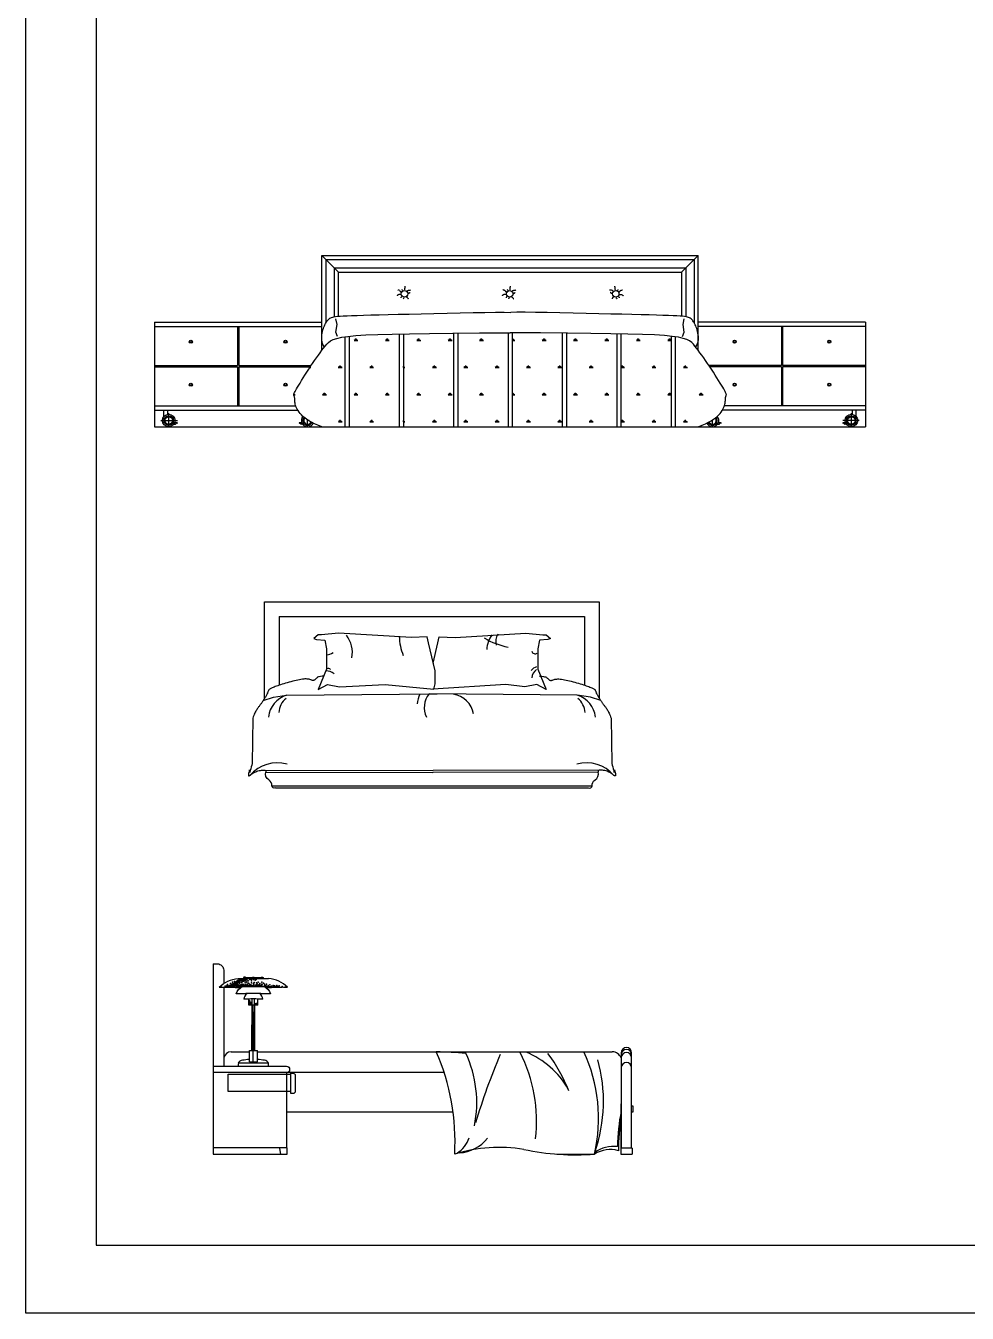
# Model space of a CAD drawing. Header units: inches. Extents: x 4.1 to 46.6, y 13.1 to 37.9.
# Drawn here: x 4.14 to 8.64, y 13.1 to 19.26 of the extents above; entities that cross this region are included whole.
import ezdxf

# ---------------------------------------------------------------- set-up
doc = ezdxf.new("R2010")
doc.units = ezdxf.units.IN
doc.header["$MEASUREMENT"] = 0
for name, color, linetype in [('02', 2, 'Continuous'), ('1', 1, 'Continuous'), ('4', 4, 'Continuous'), ('8', 8, 'Continuous'), ('kadrbm', 4, 'Continuous')]:
    doc.layers.add(name, color=color, linetype=linetype)

# ---------------------------------------------------------------- blocks, each defined once
blk = doc.blocks.new('kadrbm')
at = {"layer": 'kadrbm', "color": 4}
blk.add_lwpolyline([(0, 0), (0, 24.7972), (21, 24.7972), (21, 0), (0, 0)], close=True, dxfattribs=at)
blk.add_lwpolyline([(20.6631, 0.3257), (20.6631, 24.4603), (0.3369, 24.4603), (0.3369, 0.3257), (20.6631, 0.3257)], dxfattribs=at)

msp = doc.modelspace()

# ---------------------------------------------------------------- hatches: boundary and pattern name
at = {"layer": '8'}
h = msp.add_hatch(dxfattribs=at)
h.set_pattern_fill('SWAMP', color=256, scale=0.15, style=0)
h.set_pattern_definition([(0, (23.78547, -3.67955), (0.075, 0.1299038), [0.01875, -0.13125]), (90, (23.79485, -3.67955), (-0.075, 0.12990381), [0.009375, -0.2504326]), (90, (23.79719, -3.67955), (-0.075, 0.12990381), [0.0075, -0.2523076]), (90, (23.792505, -3.67955), (-0.075, 0.12990381), [0.0075, -0.2523076]), (60, (23.79954, -3.67955), (-0.075, 0.1299038), [0.006, -0.144]), (120, (23.79016, -3.67955), (-0.15, 6e-11), [0.006, -0.144])])
h.paths.add_polyline_path([(7.2465, 17.3416), (7.3567, 17.3416), (7.3753, 17.349), (7.3916, 17.3564), (7.4059, 17.3635), (7.4185, 17.3706), (7.4294, 17.3776), (7.4388, 17.3845), (7.4471, 17.3914), (7.4542, 17.3983), (7.4605, 17.4052), (7.4659, 17.4121), (7.4706, 17.4189), (7.4745, 17.4256), (7.4778, 17.432), (7.4804, 17.4381), (7.4815, 17.4413, 0.0013), (7.4812, 17.4416), (7.4816, 17.4416), (7.4824, 17.444), (7.4839, 17.4494), (7.4849, 17.4544), (7.4856, 17.459), (7.4859, 17.4631), (7.486, 17.4669), (7.486, 17.4704), (7.486, 17.4736), (7.4861, 17.4764), (7.4864, 17.4802), (7.4874, 17.4836), (7.4882, 17.4857), (7.4889, 17.4876), (7.4897, 17.4896), (7.4903, 17.4914), (7.4907, 17.4934), (7.4909, 17.4954), (7.4907, 17.4975), (7.4901, 17.4999), (7.489, 17.5028), (7.4873, 17.5064), (7.485, 17.5107), (7.4819, 17.5161), (7.4781, 17.5227), (7.4733, 17.5307), (7.4676, 17.5402), (7.4611, 17.551), (7.4538, 17.5629), (7.4459, 17.5757), (7.4375, 17.5891), (7.4287, 17.603), (7.4196, 17.6171), (7.4104, 17.6311), (7.401, 17.6449), (7.3917, 17.6584), (7.3825, 17.6714), (7.3735, 17.684), (7.3647, 17.696), (7.3562, 17.7074), (7.3481, 17.718), (7.3405, 17.7279), (7.3332, 17.7368), (7.3252, 17.745), (7.3153, 17.7523), (7.3022, 17.7588), (7.2848, 17.7646), (7.2619, 17.7696), (7.2465, 17.7719)])
h.paths.add_polyline_path([(7.2265, 17.7745), (7.1943, 17.7777), (7.1472, 17.7808), (7.0897, 17.7833), (7.0205, 17.7854), (6.9865, 17.7861), (6.9865, 17.3416), (7.2265, 17.3416)])
h.paths.add_polyline_path([(6.9665, 17.7865), (6.9384, 17.7871), (6.8422, 17.7885), (6.7308, 17.7897), (6.7265, 17.7897), (6.7265, 17.3416), (6.9665, 17.3416)])
h.paths.add_polyline_path([(6.7065, 17.7899), (6.6028, 17.7908), (6.467, 17.7917), (6.467, 17.3416), (6.7065, 17.3416)])
h.paths.add_polyline_path([(6.207, 17.3416), (6.447, 17.3416), (6.447, 17.7917), (6.3107, 17.7908), (6.207, 17.7899)])
h.paths.add_polyline_path([(6.187, 17.7897), (6.1827, 17.7897), (6.0713, 17.7885), (5.9751, 17.7871), (5.947, 17.7865), (5.947, 17.3416), (6.187, 17.3416)])
h.paths.add_polyline_path([(5.687, 17.3416), (5.927, 17.3416), (5.927, 17.7861), (5.893, 17.7854), (5.8238, 17.7833), (5.7663, 17.7808), (5.7192, 17.7777), (5.687, 17.7745)])
h.paths.add_polyline_path([(5.667, 17.7719), (5.6516, 17.7696), (5.6287, 17.7646), (5.6113, 17.7588), (5.5982, 17.7523), (5.5883, 17.745), (5.5803, 17.7368), (5.573, 17.7279), (5.5654, 17.718), (5.5573, 17.7074), (5.5488, 17.696), (5.54, 17.684), (5.531, 17.6714), (5.5218, 17.6584), (5.5125, 17.6449), (5.5031, 17.6311), (5.4939, 17.6171), (5.4848, 17.603), (5.476, 17.5891), (5.4676, 17.5757), (5.4597, 17.5629), (5.4524, 17.551), (5.4459, 17.5402), (5.4402, 17.5307), (5.4354, 17.5227), (5.4316, 17.5161), (5.4285, 17.5107), (5.4262, 17.5064), (5.4245, 17.5028), (5.4234, 17.4999), (5.4228, 17.4975), (5.4226, 17.4954), (5.4228, 17.4934), (5.4232, 17.4914), (5.4238, 17.4896), (5.4246, 17.4876), (5.4253, 17.4857), (5.4261, 17.4836), (5.4271, 17.4802), (5.4274, 17.4764), (5.4275, 17.4736), (5.4275, 17.4704), (5.4275, 17.4669), (5.4276, 17.4631), (5.4279, 17.459), (5.4286, 17.4544), (5.4296, 17.4494), (5.4311, 17.444), (5.4331, 17.4381), (5.4357, 17.432), (5.439, 17.4256), (5.4429, 17.4189), (5.4476, 17.4121), (5.453, 17.4052), (5.4593, 17.3983), (5.4664, 17.3914), (5.4747, 17.3845), (5.4841, 17.3776), (5.495, 17.3706), (5.5076, 17.3635), (5.5219, 17.3564), (5.5382, 17.349), (5.5567, 17.3416), (5.667, 17.3416)])

# ---------------------------------------------------------------- linework, layer by layer
at = {"layer": '02'}
for p, q in [((5.6367, 18.0816), (5.5567, 18.1616)), ((5.5567, 17.7066), (5.5567, 18.1616)), ((7.2767, 18.0816), (7.3567, 18.1616)), ((7.3567, 17.7066), (7.3567, 18.1616)), ((5.9208, 17.9963), (5.9194, 17.9963)), ((5.9222, 17.9958), (5.9208, 17.9963)), ((5.9245, 17.9948), (5.9236, 17.9953)), ((5.9259, 17.9944), (5.9245, 17.9948)), ((5.9269, 17.9939), (5.9259, 17.9944)), ((5.9278, 17.9934), (5.9269, 17.9939)), ((5.9288, 17.993), (5.9278, 17.9934)), ((5.9302, 17.9916), (5.9297, 17.9925)), ((5.9311, 17.9911), (5.9302, 17.9916)), ((5.9316, 17.9901), (5.9311, 17.9911)), ((5.9325, 17.9887), (5.9316, 17.9901)), ((5.9335, 17.9873), (5.9325, 17.9887)), ((5.9344, 17.9864), (5.9335, 17.9873)), ((5.9354, 17.9855), (5.9344, 17.9864)), ((5.9405, 17.9972), (5.9401, 17.9981)), ((5.9415, 17.9958), (5.9405, 17.9972)), ((5.9424, 17.9944), (5.9415, 17.9958)), ((5.9438, 17.993), (5.9424, 17.9944)), ((5.9448, 17.9925), (5.9438, 17.993)), ((5.9452, 17.9925), (5.9448, 17.9925)), ((5.9532, 17.9967), (5.9537, 17.9981)), ((5.9537, 17.9981), (5.9542, 18.0028)), ((5.9542, 18.0028), (5.9546, 18.0075)), ((5.9546, 18.0075), (5.9551, 18.0122)), ((5.9551, 18.0122), (5.9556, 18.0141)), ((5.9636, 17.9925), (5.9659, 17.9925)), ((5.9659, 17.9925), (5.9674, 17.993)), ((5.9674, 17.993), (5.9692, 17.9939)), ((5.9692, 17.9939), (5.9711, 17.9948)), ((5.9711, 17.9948), (5.9725, 17.9953)), ((5.9725, 17.9953), (5.9735, 17.9958)), ((5.9735, 17.9958), (5.9796, 17.9958)), ((5.9743, 17.9816), (5.9757, 17.9825)), ((5.9757, 17.9825), (5.9766, 17.9834)), ((5.9766, 17.9834), (5.9776, 17.9839)), ((5.9776, 17.9839), (5.9785, 17.9844)), ((5.9796, 17.9958), (5.9805, 17.9967)), ((6.424, 17.9963), (6.4226, 17.9963)), ((6.4254, 17.9958), (6.424, 17.9963)), ((6.4268, 17.9953), (6.4254, 17.9958)), ((6.4277, 17.9948), (6.4268, 17.9953)), ((6.4301, 17.9939), (6.4291, 17.9944)), ((6.431, 17.9934), (6.4301, 17.9939)), ((6.432, 17.993), (6.431, 17.9934)), ((6.4329, 17.9925), (6.432, 17.993)), ((6.4334, 17.9916), (6.4329, 17.9925)), ((6.4343, 17.9911), (6.4334, 17.9916)), ((6.4348, 17.9901), (6.4343, 17.9911)), ((6.4357, 17.9887), (6.4348, 17.9901)), ((6.4367, 17.9873), (6.4357, 17.9887)), ((6.4376, 17.9864), (6.4367, 17.9873)), ((6.4386, 17.9855), (6.4376, 17.9864)), ((6.4437, 17.9972), (6.4433, 17.9981)), ((6.4447, 17.9958), (6.4437, 17.9972)), ((6.4456, 17.9944), (6.4447, 17.9958)), ((6.447, 17.993), (6.4456, 17.9944)), ((6.448, 17.9925), (6.447, 17.993)), ((6.4484, 17.9925), (6.448, 17.9925)), ((6.4564, 17.9967), (6.4569, 17.9981)), ((6.4569, 17.9981), (6.4574, 18.0028)), ((6.4574, 18.0028), (6.4579, 18.0075)), ((6.4579, 18.0075), (6.4583, 18.0122)), ((6.4583, 18.0122), (6.4588, 18.0141)), ((6.4668, 17.9925), (6.4691, 17.9925)), ((6.4691, 17.9925), (6.4706, 17.993)), ((6.4706, 17.993), (6.4724, 17.9939)), ((6.4724, 17.9939), (6.4743, 17.9948)), ((6.4743, 17.9948), (6.4757, 17.9953)), ((6.4757, 17.9953), (6.4767, 17.9958)), ((6.4767, 17.9958), (6.4828, 17.9958)), ((6.4775, 17.9816), (6.4789, 17.9825)), ((6.4789, 17.9825), (6.4798, 17.9834)), ((6.4798, 17.9834), (6.4808, 17.9839)), ((6.4808, 17.9839), (6.4817, 17.9844)), ((6.4828, 17.9958), (6.4837, 17.9967)), ((6.9339, 17.9958), (6.933, 17.9967)), ((6.94, 17.9958), (6.9339, 17.9958)), ((6.9359, 17.9839), (6.935, 17.9844)), ((6.9369, 17.9834), (6.9359, 17.9839)), ((6.9378, 17.9825), (6.9369, 17.9834)), ((6.9392, 17.9816), (6.9378, 17.9825)), ((6.941, 17.9953), (6.94, 17.9958)), ((6.9424, 17.9948), (6.941, 17.9953)), ((6.9443, 17.9939), (6.9424, 17.9948)), ((6.9461, 17.993), (6.9443, 17.9939)), ((6.9476, 17.9925), (6.9461, 17.993)), ((6.9499, 17.9925), (6.9476, 17.9925)), ((6.9584, 18.0122), (6.9579, 18.0141)), ((6.9589, 18.0075), (6.9584, 18.0122)), ((6.9593, 18.0028), (6.9589, 18.0075)), ((6.9598, 17.9981), (6.9593, 18.0028)), ((6.9603, 17.9967), (6.9598, 17.9981)), ((6.9683, 17.9925), (6.9687, 17.9925)), ((6.9687, 17.9925), (6.9697, 17.993)), ((6.9697, 17.993), (6.9711, 17.9944)), ((6.9711, 17.9944), (6.972, 17.9958)), ((6.972, 17.9958), (6.973, 17.9972)), ((6.973, 17.9972), (6.9734, 17.9981)), ((6.9781, 17.9855), (6.9791, 17.9864)), ((6.9791, 17.9864), (6.98, 17.9873)), ((6.98, 17.9873), (6.981, 17.9887)), ((6.981, 17.9887), (6.9819, 17.9901)), ((6.9819, 17.9901), (6.9824, 17.9911)), ((6.9824, 17.9911), (6.9833, 17.9916)), ((6.9833, 17.9916), (6.9838, 17.9925)), ((6.9838, 17.9925), (6.9847, 17.993)), ((6.9847, 17.993), (6.9857, 17.9934)), ((6.9857, 17.9934), (6.9866, 17.9939)), ((6.9866, 17.9939), (6.9876, 17.9944)), ((6.9899, 17.9953), (6.9913, 17.9958)), ((6.9913, 17.9958), (6.9927, 17.9963)), ((6.9927, 17.9963), (6.9941, 17.9963)), ((5.9165, 17.9695), (5.9161, 17.9685)), ((5.9175, 17.9699), (5.9165, 17.9695)), ((5.9179, 17.9704), (5.9175, 17.9699)), ((5.9189, 17.9709), (5.9179, 17.9704)), ((5.9198, 17.9714), (5.9189, 17.9709)), ((5.9212, 17.9723), (5.9198, 17.9714)), ((5.9241, 17.9742), (5.9212, 17.9723)), ((5.9255, 17.9746), (5.9241, 17.9742)), ((5.9269, 17.9751), (5.9255, 17.9746)), ((5.9344, 17.9751), (5.9269, 17.9751)), ((5.9349, 17.9601), (5.9344, 17.9591)), ((5.9354, 17.961), (5.9349, 17.9601)), ((5.9363, 17.962), (5.9354, 17.961)), ((5.9372, 17.9629), (5.9363, 17.962)), ((5.9382, 17.9634), (5.9372, 17.9629)), ((5.9466, 17.9549), (5.9462, 17.954)), ((5.9476, 17.9558), (5.9466, 17.9549)), ((5.9485, 17.9573), (5.9476, 17.9558)), ((5.9504, 17.9591), (5.9495, 17.9582)), ((5.9605, 17.9628), (5.9624, 17.9628)), ((5.9624, 17.9628), (5.9638, 17.9618)), ((5.9638, 17.9618), (5.9647, 17.9604)), ((5.9647, 17.9604), (5.9661, 17.9585)), ((5.9661, 17.9585), (5.9671, 17.9571)), ((5.9671, 17.9571), (5.968, 17.9562)), ((5.968, 17.9562), (5.9685, 17.9552)), ((5.9685, 17.9552), (5.969, 17.9548)), ((5.969, 17.9548), (5.969, 17.9543)), ((5.969, 17.9543), (5.9694, 17.9534)), ((5.9696, 17.9773), (5.97, 17.9783)), ((5.97, 17.9783), (5.971, 17.9792)), ((5.971, 17.9792), (5.9724, 17.9806)), ((5.9724, 17.9806), (5.9743, 17.9816)), ((6.4197, 17.9695), (6.4193, 17.9685)), ((6.4207, 17.9699), (6.4197, 17.9695)), ((6.4211, 17.9704), (6.4207, 17.9699)), ((6.4221, 17.9709), (6.4211, 17.9704)), ((6.423, 17.9714), (6.4221, 17.9709)), ((6.4244, 17.9723), (6.423, 17.9714)), ((6.4273, 17.9742), (6.4244, 17.9723)), ((6.4287, 17.9746), (6.4273, 17.9742)), ((6.4301, 17.9751), (6.4287, 17.9746)), ((6.4376, 17.9751), (6.4301, 17.9751)), ((6.4381, 17.9601), (6.4376, 17.9591)), ((6.4386, 17.961), (6.4381, 17.9601)), ((6.4395, 17.962), (6.4386, 17.961)), ((6.4404, 17.9629), (6.4395, 17.962)), ((6.4414, 17.9634), (6.4404, 17.9629)), ((6.4499, 17.9549), (6.4494, 17.954)), ((6.4508, 17.9558), (6.4499, 17.9549)), ((6.4517, 17.9573), (6.4508, 17.9558)), ((6.4536, 17.9591), (6.4527, 17.9582)), ((6.4637, 17.9628), (6.4656, 17.9628)), ((6.4656, 17.9628), (6.467, 17.9618)), ((6.467, 17.9618), (6.4679, 17.9604)), ((6.4679, 17.9604), (6.4693, 17.9585)), ((6.4693, 17.9585), (6.4703, 17.9571)), ((6.4703, 17.9571), (6.4712, 17.9562)), ((6.4712, 17.9562), (6.4717, 17.9552)), ((6.4717, 17.9552), (6.4722, 17.9548)), ((6.4722, 17.9548), (6.4722, 17.9543)), ((6.4722, 17.9543), (6.4726, 17.9534)), ((6.4728, 17.9773), (6.4732, 17.9783)), ((6.4732, 17.9783), (6.4742, 17.9792)), ((6.4742, 17.9792), (6.4756, 17.9806)), ((6.4756, 17.9806), (6.4775, 17.9816)), ((6.9411, 17.9806), (6.9392, 17.9816)), ((6.9425, 17.9792), (6.9411, 17.9806)), ((6.9435, 17.9783), (6.9425, 17.9792)), ((6.9439, 17.9773), (6.9435, 17.9783)), ((6.9445, 17.9543), (6.9441, 17.9534)), ((6.945, 17.9552), (6.9445, 17.9548)), ((6.9445, 17.9548), (6.9445, 17.9543)), ((6.9455, 17.9562), (6.945, 17.9552)), ((6.9464, 17.9571), (6.9455, 17.9562)), ((6.9474, 17.9585), (6.9464, 17.9571)), ((6.9488, 17.9604), (6.9474, 17.9585)), ((6.9497, 17.9618), (6.9488, 17.9604)), ((6.9511, 17.9628), (6.9497, 17.9618)), ((6.953, 17.9628), (6.9511, 17.9628)), ((6.9631, 17.9591), (6.964, 17.9582)), ((6.964, 17.9582), (6.965, 17.9573)), ((6.965, 17.9573), (6.9659, 17.9558)), ((6.9659, 17.9558), (6.9669, 17.9549)), ((6.9669, 17.9549), (6.9673, 17.954)), ((6.9753, 17.9634), (6.9763, 17.9629)), ((6.9763, 17.9629), (6.9772, 17.962)), ((6.9772, 17.962), (6.9781, 17.961)), ((6.9781, 17.961), (6.9786, 17.9601)), ((6.9786, 17.9601), (6.9791, 17.9591)), ((6.9791, 17.9751), (6.9866, 17.9751)), ((6.9866, 17.9751), (6.988, 17.9746)), ((6.988, 17.9746), (6.9894, 17.9742)), ((6.9894, 17.9742), (6.9923, 17.9723)), ((6.9923, 17.9723), (6.9937, 17.9714)), ((6.9937, 17.9714), (6.9946, 17.9709)), ((6.9946, 17.9709), (6.9956, 17.9704)), ((6.9956, 17.9704), (6.996, 17.9699)), ((6.996, 17.9699), (6.997, 17.9695)), ((6.997, 17.9695), (6.9974, 17.9685)), ((4.7567, 17.8416), (5.5567, 17.8416)), ((4.7567, 17.8216), (5.5567, 17.8216)), ((5.1542, 17.8216), (5.1542, 17.6341)), ((5.1592, 17.8216), (5.1592, 17.6341)), ((8.1567, 17.8216), (7.3567, 17.8216)), ((7.7542, 17.8216), (7.7542, 17.6341)), ((7.7592, 17.8216), (7.7592, 17.6341)), ((5.667, 17.7719), (5.667, 17.3416)), ((5.687, 17.7745), (5.687, 17.3416)), ((5.927, 17.7861), (5.927, 17.3416)), ((5.947, 17.7865), (5.947, 17.3416)), ((6.187, 17.7897), (6.187, 17.3416)), ((6.207, 17.7899), (6.207, 17.3416)), ((6.447, 17.7917), (6.447, 17.3416)), ((6.467, 17.7917), (6.467, 17.3416)), ((6.7065, 17.7899), (6.7065, 17.3416)), ((6.7265, 17.7897), (6.7265, 17.3416)), ((6.9665, 17.7865), (6.9665, 17.3416)), ((6.9865, 17.7861), (6.9865, 17.3416)), ((7.2265, 17.7745), (7.2265, 17.3416)), ((7.2465, 17.7719), (7.2465, 17.3416)), ((4.7567, 17.6341), (5.1542, 17.6341)), ((4.7567, 17.6291), (5.1542, 17.6291)), ((5.1542, 17.6291), (5.1542, 17.4416)), ((5.1592, 17.6341), (5.5051, 17.6341)), ((5.1592, 17.6291), (5.5018, 17.6291)), ((5.1592, 17.6291), (5.1592, 17.4416)), ((7.7542, 17.6341), (7.4084, 17.6341)), ((7.7542, 17.6291), (7.4117, 17.6291)), ((7.7542, 17.6291), (7.7542, 17.4416)), ((8.1567, 17.6341), (7.7592, 17.6341)), ((8.1567, 17.6291), (7.7592, 17.6291)), ((7.7592, 17.6291), (7.7592, 17.4416)), ((4.7567, 17.4416), (5.4319, 17.4416)), ((8.1567, 17.4416), (7.4816, 17.4416)), ((4.7567, 17.4216), (5.4413, 17.4216)), ((4.7876, 17.3716), (4.8663, 17.3716)), ((4.8017, 17.3908), (4.8017, 17.4216)), ((4.8197, 17.4012), (4.8197, 17.4216)), ((4.8247, 17.3416), (4.8247, 17.4068)), ((4.8247, 17.3716), (4.8247, 17.3716)), ((5.4887, 17.3416), (5.4887, 17.3746)), ((5.4887, 17.3716), (5.4887, 17.3716)), ((7.4247, 17.3416), (7.4247, 17.3746)), ((7.4247, 17.3716), (7.4247, 17.3716)), ((8.1567, 17.4216), (7.4722, 17.4216)), ((8.1259, 17.3716), (8.0472, 17.3716)), ((8.0887, 17.3416), (8.0887, 17.4068)), ((8.0887, 17.3716), (8.0887, 17.3716)), ((8.0937, 17.4012), (8.0937, 17.4216)), ((8.1117, 17.3908), (8.1117, 17.4216)), ((4.8496, 17.3548), (4.8564, 17.3548)), ((4.8659, 17.3611), (4.8529, 17.3611)), ((4.8659, 17.3608), (4.8659, 17.3611)), ((5.4606, 17.3611), (5.4476, 17.3611)), ((5.4476, 17.3608), (5.4476, 17.3611)), ((5.4639, 17.3548), (5.4571, 17.3548)), ((7.4496, 17.3548), (7.4564, 17.3548)), ((7.4659, 17.3611), (7.4529, 17.3611)), ((7.4659, 17.3608), (7.4659, 17.3611)), ((8.0476, 17.3608), (8.0476, 17.3611)), ((8.0606, 17.3611), (8.0476, 17.3611)), ((8.0639, 17.3548), (8.0571, 17.3548)), ((5.2833, 16.5043), (6.8833, 16.5043)), ((5.3533, 16.4343), (6.8133, 16.4343)), ((5.3533, 16.4343), (5.3533, 16.106)), ((6.8133, 16.4343), (6.8133, 16.106)), ((5.2964, 16.0667), (5.2964, 16.0693)), ((6.8702, 16.0667), (6.8702, 16.0693)), ((5.3171, 15.6243), (6.8494, 15.6243)), ((5.1826, 14.7063), (5.2338, 14.7063)), ((5.265, 14.7067), (5.2267, 14.7052)), ((5.2757, 14.7063), (5.2665, 14.7063)), ((5.2081, 14.5757), (5.2081, 14.6045)), ((5.2214, 14.3587), (5.2231, 14.6049)), ((5.2319, 14.3587), (5.2348, 14.6049)), ((5.2501, 14.5757), (5.2501, 14.6045)), ((5.2501, 14.5757), (5.2081, 14.5757)), ((5.2288, 14.3046), (5.2263, 14.5757)), ((5.2368, 14.3587), (5.2368, 14.5757)), ((5.1232, 14.3527), (5.2103, 14.3527)), ((5.2103, 14.3587), (5.2488, 14.3587)), ((5.2103, 14.3046), (5.2103, 14.3587)), ((5.2488, 14.3046), (5.2488, 14.3587)), ((5.2488, 14.3527), (6.9454, 14.3527)), ((5.2103, 14.3046), (5.2488, 14.3046))]:
    msp.add_line(p, q, dxfattribs=at)
for points in [[(5.5767, 17.8398), (5.5767, 18.1416), (7.3367, 18.1416), (7.3367, 17.8398)], [(5.6167, 17.8684), (5.6167, 18.1016), (7.2967, 18.1016), (7.2967, 17.8684)], [(5.5689, 17.7234), (5.5638, 17.7315), (5.5601, 17.7398), (5.5576, 17.7483), (5.5563, 17.7569), (5.5559, 17.7655), (5.5563, 17.774), (5.5572, 17.7823), (5.5586, 17.7902), (5.5603, 17.7979), (5.5622, 17.8051), (5.5644, 17.8119), (5.5667, 17.8183), (5.5691, 17.8244), (5.5716, 17.83), (5.5742, 17.8352), (5.5768, 17.84), (5.5795, 17.8444), (5.5822, 17.8484), (5.585, 17.852), (5.5881, 17.8553), (5.5914, 17.8582), (5.595, 17.8608), (5.5991, 17.863), (5.6036, 17.865), (5.6087, 17.8667), (5.6148, 17.8681), (5.6224, 17.8693), (5.632, 17.8704), (5.644, 17.8713), (5.6589, 17.8721), (5.6771, 17.8729), (5.6992, 17.8738), (5.7256, 17.8746), (5.7563, 17.8755), (5.7913, 17.8765), (5.8306, 17.8775), (5.8743, 17.8786), (5.9224, 17.8798), (5.9748, 17.8811), (6.0316, 17.8825), (6.0924, 17.884), (6.1555, 17.8856), (6.2186, 17.887), (6.2796, 17.8882), (6.3364, 17.8891), (6.3869, 17.8895), (6.4288, 17.8894), (6.46, 17.8886)], [(7.3446, 17.7234), (7.3497, 17.7315), (7.3534, 17.7398), (7.3559, 17.7483), (7.3572, 17.7569), (7.3576, 17.7655), (7.3572, 17.774), (7.3563, 17.7823), (7.3549, 17.7902), (7.3532, 17.7979), (7.3513, 17.8051), (7.3491, 17.8119), (7.3468, 17.8183), (7.3444, 17.8244), (7.3419, 17.83), (7.3393, 17.8352), (7.3367, 17.84), (7.334, 17.8444), (7.3313, 17.8484), (7.3285, 17.852), (7.3254, 17.8553), (7.3221, 17.8582), (7.3185, 17.8608), (7.3144, 17.863), (7.3099, 17.865), (7.3048, 17.8667), (7.2987, 17.8681), (7.2911, 17.8693), (7.2815, 17.8704), (7.2695, 17.8713), (7.2546, 17.8721), (7.2364, 17.8729), (7.2143, 17.8738), (7.1879, 17.8746), (7.1572, 17.8755), (7.1222, 17.8765), (7.0829, 17.8775), (7.0392, 17.8786), (6.9911, 17.8798), (6.9387, 17.8811), (6.8819, 17.8825), (6.8211, 17.884), (6.7581, 17.8856), (6.6953, 17.887), (6.6347, 17.8882), (6.5786, 17.8891), (6.5294, 17.8895), (6.4891, 17.8894), (6.46, 17.8886)], [(5.6321, 17.7734), (5.6242, 17.7944), (5.6295, 17.8312), (5.6242, 17.8575)], [(7.2814, 17.7734), (7.2893, 17.7944), (7.284, 17.8312), (7.2893, 17.8575)], [(5.5567, 17.3416), (5.5382, 17.349), (5.5219, 17.3564), (5.5076, 17.3635), (5.495, 17.3706), (5.4841, 17.3776), (5.4747, 17.3845), (5.4664, 17.3914), (5.4593, 17.3983), (5.453, 17.4052), (5.4476, 17.4121), (5.4429, 17.4189), (5.439, 17.4256), (5.4357, 17.432), (5.4331, 17.4381), (5.4311, 17.444), (5.4296, 17.4494), (5.4286, 17.4544), (5.4279, 17.459), (5.4276, 17.4631), (5.4275, 17.4669), (5.4275, 17.4704), (5.4275, 17.4736), (5.4274, 17.4764), (5.4272, 17.479), (5.4267, 17.4814), (5.4261, 17.4836), (5.4253, 17.4857), (5.4246, 17.4876), (5.4238, 17.4896), (5.4232, 17.4914), (5.4228, 17.4934), (5.4226, 17.4954), (5.4228, 17.4975), (5.4234, 17.4999), (5.4245, 17.5028), (5.4262, 17.5064), (5.4285, 17.5107), (5.4316, 17.5161), (5.4354, 17.5227), (5.4402, 17.5307), (5.4459, 17.5402), (5.4524, 17.551), (5.4597, 17.5629), (5.4676, 17.5757), (5.476, 17.5891), (5.4848, 17.603), (5.4939, 17.6171), (5.5031, 17.6311), (5.5125, 17.6449), (5.5218, 17.6584), (5.531, 17.6714), (5.54, 17.684), (5.5488, 17.696), (5.5573, 17.7074), (5.5654, 17.718), (5.573, 17.7279), (5.5803, 17.7368), (5.5883, 17.745), (5.5982, 17.7523), (5.6113, 17.7588), (5.6287, 17.7646), (5.6516, 17.7696), (5.6814, 17.774), (5.7192, 17.7777), (5.7663, 17.7808), (5.8238, 17.7833), (5.893, 17.7854), (5.9751, 17.7871), (6.0713, 17.7885), (6.1827, 17.7897), (6.3107, 17.7908), (6.4565, 17.7917)], [(7.3567, 17.3416), (7.3753, 17.349), (7.3916, 17.3564), (7.4059, 17.3635), (7.4185, 17.3706), (7.4294, 17.3776), (7.4388, 17.3845), (7.4471, 17.3914), (7.4542, 17.3983), (7.4605, 17.4052), (7.4659, 17.4121), (7.4706, 17.4189), (7.4745, 17.4256), (7.4778, 17.432), (7.4804, 17.4381), (7.4824, 17.444), (7.4839, 17.4494), (7.4849, 17.4544), (7.4856, 17.459), (7.4859, 17.4631), (7.486, 17.4669), (7.486, 17.4704), (7.486, 17.4736), (7.4861, 17.4764), (7.4863, 17.479), (7.4868, 17.4814), (7.4874, 17.4836), (7.4882, 17.4857), (7.4889, 17.4876), (7.4897, 17.4896), (7.4903, 17.4914), (7.4907, 17.4934), (7.4909, 17.4954), (7.4907, 17.4975), (7.4901, 17.4999), (7.489, 17.5028), (7.4873, 17.5064), (7.485, 17.5107), (7.4819, 17.5161), (7.4781, 17.5227), (7.4733, 17.5307), (7.4676, 17.5402), (7.4611, 17.551), (7.4538, 17.5629), (7.4459, 17.5757), (7.4375, 17.5891), (7.4287, 17.603), (7.4196, 17.6171), (7.4104, 17.6311), (7.401, 17.6449), (7.3917, 17.6584), (7.3825, 17.6714), (7.3735, 17.684), (7.3647, 17.696), (7.3562, 17.7074), (7.3481, 17.718), (7.3405, 17.7279), (7.3332, 17.7368), (7.3252, 17.745), (7.3153, 17.7523), (7.3022, 17.7588), (7.2848, 17.7646), (7.2619, 17.7696), (7.2321, 17.774), (7.1943, 17.7777), (7.1472, 17.7808), (7.0897, 17.7833), (7.0205, 17.7854), (6.9384, 17.7871), (6.8422, 17.7885), (6.7308, 17.7897), (6.6028, 17.7908), (6.457, 17.7917)], [(5.2893, 15.6904), (6.0876, 15.688)], [(6.8772, 15.6904), (6.0893, 15.688)], [(5.2242, 14.7067), (5.1932, 14.7067)], [(5.3015, 14.2977), (5.1567, 14.2977)], [(5.1571, 14.2943), (5.1571, 14.2827)], [(5.3015, 14.2827), (5.3015, 14.2977)], [(5.4086, 14.1627), (5.1087, 14.1627), (5.1087, 14.2447), (5.4086, 14.2447)]]:
    msp.add_lwpolyline(points, dxfattribs=at)
for points in [[(5.1677, 14.6582, -0.005704), (5.065, 14.6611, -0.023086), (5.3933, 14.6611, -0.005704), (5.2905, 14.6582)], [(5.0655, 14.6611, -0.178639), (5.1567, 14.7028), (5.3015, 14.7028)], [(5.1963, 14.6289), (5.1465, 14.6289, -0.227544), (5.1793, 14.6646, -0.227544)], [(5.1896, 14.7028), (5.1896, 14.7052, -0.204461), (5.1919, 14.7063, 0.555281), (5.1912, 14.7083), (5.1912, 14.7091), (5.1833, 14.7091), (5.1833, 14.7083, 0.555281), (5.1825, 14.7063, -0.204461), (5.1848, 14.7052), (5.1848, 14.7028)], [(5.2267, 14.7028), (5.2267, 14.7052, 0.204461), (5.2245, 14.7063, -0.555281), (5.2252, 14.7083), (5.2252, 14.7091), (5.2331, 14.7091), (5.2331, 14.7083, -0.555281), (5.2338, 14.7063, 0.204461), (5.2316, 14.7052), (5.2316, 14.7028)], [(5.2686, 14.7036, 0.094811), (5.265, 14.7067), (5.234, 14.7067)], [(5.2789, 14.6646, -0.227544), (5.3117, 14.6289), (5.2619, 14.6289)], [(5.2686, 14.7028), (5.2686, 14.7052, 0.204461), (5.2664, 14.7063, -0.555282), (5.2671, 14.7083), (5.2671, 14.7091), (5.275, 14.7091), (5.275, 14.7083, -0.555282), (5.2757, 14.7063, 0.204461), (5.2735, 14.7052), (5.2735, 14.7028)]]:
    msp.add_lwpolyline(points, format="xyb", dxfattribs=at)
for centre, radius in [((5.9517, 17.9777), 0.0155), ((6.4549, 17.9777), 0.0155), ((6.9618, 17.9777), 0.0155), ((4.9305, 17.7486), 0.0075), ((4.9305, 17.7486), 0.005), ((5.383, 17.7486), 0.0075), ((5.383, 17.7486), 0.005), ((7.5305, 17.7486), 0.0075), ((7.5305, 17.7486), 0.005), ((7.983, 17.7486), 0.0075), ((7.983, 17.7486), 0.005), ((4.9305, 17.5431), 0.0075), ((4.9305, 17.5431), 0.005), ((5.383, 17.5431), 0.0075), ((5.383, 17.5431), 0.005), ((7.5305, 17.5431), 0.0075), ((7.5305, 17.5431), 0.005), ((7.983, 17.5431), 0.0075), ((7.983, 17.5431), 0.005), ((4.8247, 17.3716), 0.03), ((4.8247, 17.3716), 0.023), ((4.8247, 17.3716), 0.018), ((8.0887, 17.3716), 0.03), ((8.0887, 17.3716), 0.023), ((8.0887, 17.3716), 0.018)]:
    msp.add_circle(centre, radius, dxfattribs=at)
for centre, radius, start, end in [((5.4887, 17.3716), 0.03, 138.39168, 335.74739), ((5.4887, 17.3716), 0.023, 137.92576, 336.45254), ((5.4887, 17.3716), 0.018, 137.10869, 337.68709), ((7.4247, 17.3716), 0.03, 204.25261, 41.60832), ((7.4247, 17.3716), 0.023, 203.54746, 42.07424), ((7.4247, 17.3716), 0.018, 202.31291, 42.89131), ((4.8564, 17.3588), 0.004, 270, 0), ((4.8639, 17.3608), 0.002, 270, 0), ((5.4496, 17.3608), 0.002, 180, 270), ((5.4571, 17.3588), 0.004, 180, 270), ((7.4564, 17.3588), 0.004, 270, 0), ((7.4639, 17.3608), 0.002, 270, 0), ((8.0496, 17.3608), 0.002, 180, 270), ((8.0571, 17.3588), 0.004, 180, 270), ((5.5609, 16.2603), 0.1418, 350.60134, 36.48248), ((6.1741, 16.3433), 0.2471, 180.95811, 202.67978), ((6.5079, 16.6183), 0.3355, 238.68758, 259.58798), ((6.4649, 16.2713), 0.12, 141.43008, 177.40356), ((6.4547, 16.3129), 0.0669, 147.29577, 193.75278), ((5.57, 16.3253), 0.0753, 277.72408, 302.18915), ((6.5764, 16.2724), 0.0165, 195.31781, 307.86174), ((5.5755, 16.1146), 0.06, 48.72974, 89.25052), ((5.5876, 16.169), 0.016, 46.0883, 115.01381), ((6.5967, 16.1452), 0.0495, 105.22523, 142.07886), ((6.6161, 16.136), 0.0558, 125.5447, 174.89455), ((5.4219, 15.9404), 0.1215, 105.95357, 173.83867), ((5.4482, 15.9676), 0.0977, 129.64368, 176.07317), ((6.1861, 15.9911), 0.1756, 155.86769, 171.90673), ((6.1537, 15.998), 0.1072, 141.99576, 205.04903), ((6.1659, 15.9464), 0.1185, 10.85391, 80.31834), ((6.7446, 15.9404), 0.1215, 6.16133, 74.04643), ((6.7184, 15.9676), 0.0977, 3.92683, 50.35632), ((5.3436, 15.562), 0.1722, 74.16669, 139.35824), ((6.8229, 15.562), 0.1722, 40.64176, 105.83331), ((5.1994, 14.6956), 0.0127, 119.12076, 140.23048), ((5.2897, 14.5554), 0.1479, 45.59453, 85.43164), ((5.2291, 13.6473), 0.9842, 85.78037, 94.21963), ((5.2276, 14.5972), 0.0445, 130.15475, 171.82868), ((5.2291, 13.8462), 0.7588, 86.55783, 93.44217), ((5.2307, 14.5972), 0.0445, 8.17132, 49.84525), ((5.1253, 14.3141), 0.0386, 93.19223, 166.00124), ((5.1049, 13.9204), 1.0887, 356.96439, 23.39728), ((3.5215, -35.5833), 50.0027, 86.87736, 87.03942), ((6.3757, 13.9662), 0.4151, 30.01067, 67.71772), ((6.1273, 14.0347), 0.7527, 346.79668, 24.99593), ((6.9427, 14.3034), 0.0494, 23.99623, 86.81418), ((7.0128, 14.3385), 0.025, 0, 180), ((5.181, 14.2836), 0.0281, 98.40642, 150.02094), ((5.23, 14.0181), 0.2981, 93.79798, 100.26136), ((5.23, 14.0181), 0.2981, 79.73864, 86.39797), ((5.2816, 14.2903), 0.0212, 20.34562, 85.92866), ((5.7352, 14.1088), 0.5623, 348.67098, 24.86177), ((9.2574, 13.1272), 3.095, 156.93246, 163.37528), ((5.8605, 14.0213), 0.7227, 353.20232, 26.94192), ((5.9552, 13.8451), 0.8457, 22.24988, 36.2027), ((6.1681, 14.1159), 0.7354, 340.86875, 15.58198), ((7.0128, 14.3235), 0.025, 0, 180), ((8.0059, 13.8747), 1.0365, 169.17742, 178.68366), ((7.9809, 13.8779), 1.0064, 170.69076, 179.92821), ((6.1367, 13.9788), 0.1295, 301.24668, 342.80227), ((6.2018, 14.0548), 0.1871, 273.74293, 321.78874), ((6.4047, 13.1822), 0.7129, 80.43295, 107.34327), ((6.7703, 15.0513), 1.1919, 258.03639, 274.32354), ((6.936, 13.7412), 0.1433, 74.36067, 121.9546), ((6.9503, 13.7521), 0.1477, 82.4667, 126.74828)]:
    msp.add_arc(centre, radius, start, end, dxfattribs=at)
for p in [(5.095, 14.6653), (5.0972, 14.6664), (5.1006, 14.6631), (5.1017, 14.6664), (5.1036, 14.6702), (5.1057, 14.6744), (5.1084, 14.6664), (5.1117, 14.6675), (5.115, 14.6686), (5.1195, 14.6675), (5.1204, 14.6796), (5.1235, 14.6744), (5.124, 14.6675), (5.1284, 14.6764), (5.1284, 14.6697), (5.1284, 14.6675), (5.1298, 14.6848), (5.1329, 14.6753), (5.133, 14.6785), (5.134, 14.6691), (5.134, 14.666), (5.1382, 14.6723), (5.1384, 14.6775), (5.1393, 14.688), (5.1393, 14.6806), (5.1413, 14.667), (5.1434, 14.6754), (5.1445, 14.6702), (5.1451, 14.6853), (5.1451, 14.6786), (5.1466, 14.6744), (5.1487, 14.689), (5.1496, 14.6842), (5.1496, 14.6719), (5.1497, 14.667), (5.1518, 14.6764), (5.1529, 14.6932), (5.1529, 14.6831), (5.1529, 14.6675), (5.1551, 14.6864), (5.1551, 14.6686), (5.156, 14.6827), (5.1585, 14.6842), (5.1592, 14.6953), (5.1596, 14.6719), (5.1602, 14.6911), (5.1618, 14.6897), (5.1633, 14.6806), (5.1633, 14.6691), (5.1644, 14.6953), (5.1651, 14.6864), (5.1665, 14.6921), (5.1665, 14.667), (5.1675, 14.6712), (5.1686, 14.6984), (5.1696, 14.6942), (5.1717, 14.6984), (5.1717, 14.6744), (5.1718, 14.6831), (5.1729, 14.6931), (5.1738, 14.6953), (5.1738, 14.667), (5.1741, 14.6708), (5.1752, 14.6875), (5.1763, 14.6697), (5.1791, 14.6942), (5.1791, 14.6754), (5.1801, 14.667), (5.1811, 14.6733), (5.1818, 14.6897), (5.1841, 14.6975), (5.1841, 14.6697), (5.1863, 14.6931), (5.1885, 14.6691), (5.1885, 14.666), (5.1895, 14.6963), (5.1896, 14.6853), (5.1903, 14.676), (5.193, 14.6953), (5.1941, 14.6986), (5.1952, 14.6864), (5.1952, 14.6686), (5.1958, 14.6712), (5.1974, 14.6964), (5.1979, 14.6859), (5.1979, 14.667), (5.199, 14.6754), (5.203, 14.6697), (5.2041, 14.6675), (5.2052, 14.6909), (5.2063, 14.6806), (5.2094, 14.6712), (5.2105, 14.667), (5.2112, 14.6751), (5.2119, 14.6986), (5.2136, 14.6691), (5.2157, 14.6681), (5.2164, 14.6731), (5.2197, 14.692), (5.2199, 14.6827), (5.2208, 14.6986), (5.2209, 14.6691), (5.2242, 14.6675), (5.2293, 14.6796), (5.2297, 14.6986), (5.2297, 14.6731), (5.2312, 14.676), (5.2314, 14.6681), (5.2335, 14.6838), (5.2375, 14.6953), (5.2382, 14.6681), (5.239, 14.6716), (5.2431, 14.6986), (5.244, 14.667), (5.2442, 14.6731), (5.245, 14.6817), (5.2475, 14.6775), (5.2486, 14.669), (5.2513, 14.666), (5.2524, 14.6859), (5.2534, 14.6702), (5.2573, 14.6742), (5.2573, 14.6681), (5.2597, 14.6796), (5.2598, 14.6731), (5.2607, 14.667), (5.2618, 14.6702), (5.266, 14.6681), (5.2678, 14.6699), (5.2691, 14.6848), (5.2698, 14.6764), (5.2709, 14.6731), (5.2785, 14.6806), (5.282, 14.6697), (5.2832, 14.6753), (5.2887, 14.6686), (5.2909, 14.6664), (5.2921, 14.6753), (5.2999, 14.6697), (5.3076, 14.6731), (5.3154, 14.6664), (5.3243, 14.6686), (5.3299, 14.6675), (5.3362, 14.6639), (5.3414, 14.6691), (5.3477, 14.6649), (5.3519, 14.6681), (5.3665, 14.6639), (5.2115, 14.5968), (5.2092, 14.5774), (5.2099, 14.5814), (5.2102, 14.5838), (5.2112, 14.5774), (5.2122, 14.5797), (5.2125, 14.5895), (5.2125, 14.5842), (5.2157, 14.5895), (5.2167, 14.579), (5.2167, 14.5769), (5.2178, 14.5842), (5.2209, 14.578), (5.2363, 14.5757), (5.2366, 14.5814), (5.2417, 14.5811), (5.2433, 14.5834), (5.2437, 14.5767), (5.2477, 14.5807), (5.248, 14.5834), (5.2483, 14.5774)]:
    msp.add_point(p, dxfattribs=at)
at = {"layer": '1'}
for p, q in [((4.7567, 17.3416), (8.1567, 17.3416)), ((5.0378, 13.8627), (5.3906, 13.8627)), ((6.1921, 13.8627), (6.1922, 13.8627)), ((6.6804, 13.8627), (6.8601, 13.8627)), ((6.9859, 13.8627), (7.0398, 13.8627))]:
    msp.add_line(p, q, dxfattribs=at)
at = {"layer": '4'}
for p, q in [((4.7567, 17.8416), (4.7567, 17.3416)), ((8.1567, 17.8416), (7.3567, 17.8416)), ((8.1567, 17.8416), (8.1567, 17.3416)), ((5.2833, 16.0425), (5.2833, 16.5043)), ((6.8833, 16.5043), (6.8833, 16.0425)), ((5.3348, 15.6143), (6.8317, 15.6143)), ((5.0378, 14.7727), (5.0378, 13.8627)), ((6.9878, 14.3476), (6.9859, 13.8624)), ((6.1409, 14.2527), (5.0378, 14.2527)), ((6.1843, 14.0627), (5.3878, 14.0627)), ((5.3886, 13.8927), (5.0378, 13.8927))]:
    msp.add_line(p, q, dxfattribs=at)
for points in [[(5.5567, 18.1616), (7.3567, 18.1616)], [(5.6367, 17.8707), (5.6367, 18.0816), (7.2767, 18.0816), (7.2767, 17.8707)], [(5.5553, 16.3463), (5.5391, 16.3463), (5.5182, 16.3289), (5.5309, 16.3237), (5.5716, 16.3205), (5.5797, 16.2799), (5.5797, 16.1825), (5.5392, 16.0855), (5.5844, 16.109), (5.6411, 16.0971), (5.8597, 16.1094), (6.0915, 16.0861), (6.0981, 16.1124), (6.0981, 16.1739), (6.0673, 16.3078), (6.0607, 16.3365), (5.9855, 16.3334), (5.6366, 16.3544), (5.5553, 16.3463)], [(6.6133, 16.3463), (6.6295, 16.3463), (6.6504, 16.3289), (6.6377, 16.3237), (6.597, 16.3205), (6.5889, 16.2799), (6.5889, 16.1825), (6.6295, 16.0855), (6.5842, 16.109), (6.5275, 16.0971), (6.4371, 16.1094), (6.0874, 16.0861), (6.0873, 16.0864)], [(6.0894, 16.2114), (6.1116, 16.3078), (6.1182, 16.3365), (6.1934, 16.3334), (6.532, 16.3544), (6.6133, 16.3463)], [(5.5685, 16.1484), (5.5586, 16.1482), (5.5507, 16.1475), (5.5446, 16.1464), (5.54, 16.145), (5.5365, 16.1433), (5.5339, 16.1415), (5.5318, 16.1396), (5.5301, 16.1377), (5.5284, 16.1358), (5.5267, 16.1341), (5.5249, 16.1325), (5.5231, 16.1311), (5.5212, 16.1299), (5.5191, 16.1291), (5.517, 16.1286), (5.5147, 16.1285), (5.5122, 16.1288), (5.5095, 16.1296), (5.5065, 16.1305), (5.5033, 16.1316), (5.4997, 16.1327), (5.4958, 16.1338), (5.4915, 16.1347), (5.4868, 16.1353), (5.4816, 16.1355), (5.476, 16.1354), (5.47, 16.1349), (5.4635, 16.1341), (5.4567, 16.1331), (5.4495, 16.1318), (5.442, 16.1302), (5.4341, 16.1285), (5.4259, 16.1266), (5.4174, 16.1245), (5.4089, 16.1223), (5.4003, 16.12), (5.3917, 16.1177), (5.3832, 16.1153), (5.375, 16.1128), (5.367, 16.1104), (5.3595, 16.1081), (5.3523, 16.1057), (5.3456, 16.1034), (5.3393, 16.1012), (5.3335, 16.0991), (5.3282, 16.097), (5.3234, 16.095), (5.3192, 16.0931), (5.3155, 16.0913), (5.3124, 16.0896), (5.3097, 16.0879), (5.3073, 16.0863), (5.3054, 16.0846), (5.3037, 16.0828), (5.3023, 16.0809), (5.3011, 16.0788), (5.3001, 16.0766), (5.2991, 16.0743), (5.2982, 16.0718), (5.2972, 16.0691), (5.2962, 16.0663), (5.2951, 16.0634), (5.2939, 16.0605), (5.2925, 16.0574), (5.2908, 16.0543), (5.2889, 16.0511), (5.2869, 16.0479), (5.2848, 16.0447), (5.2826, 16.0415), (5.2805, 16.0385), (5.2783, 16.0355), (5.2763, 16.0326), (5.2744, 16.0298), (5.2726, 16.0272), (5.2708, 16.0246), (5.2692, 16.0221), (5.2675, 16.0197), (5.2658, 16.0172), (5.2641, 16.0148), (5.2623, 16.0123), (5.2605, 16.0097), (5.2585, 16.007), (5.2564, 16.0043), (5.2543, 16.0014), (5.2521, 15.9984), (5.2499, 15.9953), (5.2477, 15.992), (5.2454, 15.9886), (5.2431, 15.9849), (5.2409, 15.981), (5.2386, 15.9768), (5.2363, 15.9722), (5.2339, 15.9671), (5.2315, 15.9614), (5.2291, 15.955), (5.2266, 15.9479), (5.224, 15.7318), (5.2214, 15.7234), (5.2189, 15.7146), (5.2164, 15.7058), (5.2141, 15.6971), (5.212, 15.6887), (5.2101, 15.701), (5.2085, 15.6942), (5.2073, 15.6884), (5.2064, 15.6836), (5.2058, 15.6797), (5.2055, 15.6767), (5.2056, 15.6744), (5.2059, 15.6729), (5.2065, 15.672), (5.2074, 15.6716), (5.2085, 15.6717), (5.2098, 15.6722), (5.2113, 15.673), (5.213, 15.6741), (5.2148, 15.6754), (5.2168, 15.6769), (5.2188, 15.6786), (5.2208, 15.6802), (5.223, 15.6819), (5.2252, 15.6836), (5.2276, 15.6853), (5.2303, 15.687), (5.2334, 15.6886), (5.2369, 15.6903), (5.241, 15.692), (5.2456, 15.6937), (5.2509, 15.6953), (5.2567, 15.6969), (5.2627, 15.6982), (5.2686, 15.6992), (5.2741, 15.6998), (5.2792, 15.6999), (5.2834, 15.6994), (5.2866, 15.6981), (5.2886, 15.696), (5.2894, 15.6932), (5.2893, 15.6904)], [(6.5981, 16.1484), (6.608, 16.1482), (6.6158, 16.1475), (6.6219, 16.1464), (6.6266, 16.145), (6.6301, 16.1433), (6.6327, 16.1415), (6.6347, 16.1396), (6.6365, 16.1377), (6.6382, 16.1358), (6.6399, 16.1341), (6.6417, 16.1325), (6.6435, 16.1311), (6.6454, 16.1299), (6.6474, 16.1291), (6.6496, 16.1286), (6.6519, 16.1285), (6.6544, 16.1288), (6.6571, 16.1296), (6.6601, 16.1305), (6.6633, 16.1316), (6.6669, 16.1327), (6.6708, 16.1338), (6.6751, 16.1347), (6.6798, 16.1353), (6.685, 16.1355), (6.6906, 16.1354), (6.6966, 16.1349), (6.703, 16.1341), (6.7099, 16.1331), (6.7171, 16.1318), (6.7246, 16.1302), (6.7325, 16.1285), (6.7407, 16.1266), (6.7491, 16.1245), (6.7577, 16.1223), (6.7663, 16.12), (6.7749, 16.1177), (6.7833, 16.1153), (6.7916, 16.1128), (6.7995, 16.1104), (6.8071, 16.1081), (6.8143, 16.1057), (6.821, 16.1034), (6.8273, 16.1012), (6.8331, 16.0991), (6.8384, 16.097), (6.8431, 16.095), (6.8474, 16.0931), (6.851, 16.0913), (6.8542, 16.0896), (6.8569, 16.0879), (6.8592, 16.0863), (6.8612, 16.0846), (6.8628, 16.0828), (6.8642, 16.0809), (6.8654, 16.0788), (6.8665, 16.0766), (6.8675, 16.0743), (6.8684, 16.0718), (6.8693, 16.0691), (6.8703, 16.0663), (6.8714, 16.0634), (6.8727, 16.0605), (6.8741, 16.0574), (6.8758, 16.0543), (6.8776, 16.0511), (6.8797, 16.0479), (6.8818, 16.0447), (6.8839, 16.0415), (6.8861, 16.0385), (6.8882, 16.0355), (6.8903, 16.0326), (6.8922, 16.0298), (6.894, 16.0272), (6.8957, 16.0246), (6.8974, 16.0221), (6.8991, 16.0197), (6.9007, 16.0172), (6.9024, 16.0148), (6.9042, 16.0123), (6.9061, 16.0097), (6.9081, 16.007), (6.9101, 16.0043), (6.9123, 16.0014), (6.9144, 15.9984), (6.9167, 15.9953), (6.9189, 15.992), (6.9212, 15.9886), (6.9234, 15.9849), (6.9257, 15.981), (6.928, 15.9768), (6.9303, 15.9722), (6.9326, 15.9671), (6.935, 15.9614), (6.9375, 15.955), (6.94, 15.9479), (6.9426, 15.7318), (6.9452, 15.7234), (6.9477, 15.7146), (6.9502, 15.7058), (6.9525, 15.6971), (6.9546, 15.6887), (6.9565, 15.701), (6.9581, 15.6942), (6.9593, 15.6884), (6.9602, 15.6836), (6.9608, 15.6797), (6.961, 15.6767), (6.961, 15.6744), (6.9607, 15.6729), (6.9601, 15.672), (6.9592, 15.6716), (6.9581, 15.6717), (6.9568, 15.6722), (6.9552, 15.673), (6.9536, 15.6741), (6.9517, 15.6754), (6.9498, 15.6769), (6.9478, 15.6786), (6.9457, 15.6802), (6.9436, 15.6819), (6.9414, 15.6836), (6.9389, 15.6853), (6.9362, 15.687), (6.9332, 15.6886), (6.9296, 15.6903), (6.9256, 15.692), (6.9209, 15.6937), (6.9156, 15.6953), (6.9099, 15.6969), (6.9039, 15.6982), (6.898, 15.6992), (6.8924, 15.6998), (6.8874, 15.6999), (6.8831, 15.6994), (6.88, 15.6981), (6.878, 15.696), (6.8772, 15.6932), (6.8772, 15.6904)], [(5.2757, 16.0317), (5.3256, 16.0483), (5.3885, 16.0573)], [(5.3885, 16.0573), (6.1077, 16.064)], [(6.778, 16.0573), (6.0692, 16.064)], [(6.8909, 16.0317), (6.841, 16.0483), (6.778, 16.0573)], [(5.2741, 15.6998), (6.0874, 15.698)], [(6.8874, 15.6999), (6.0894, 15.698)], [(5.0878, 14.6602), (5.0878, 14.2827)], [(7.0378, 14.0929), (7.0438, 14.0929), (7.0438, 14.0627), (7.0378, 14.0627)]]:
    msp.add_lwpolyline(points, dxfattribs=at)
for points in [[(5.3348, 15.6143, -0.463806), (5.3171, 15.6243, 0.326762), (5.3036, 15.6523, -0.365785), (5.2893, 15.6904)], [(6.8317, 15.6143, 0.463806), (6.8494, 15.6243, -0.326762), (6.863, 15.6523, 0.365785), (6.8772, 15.6904)], [(5.0378, 14.7727), (5.0578, 14.7727, -0.414214), (5.0878, 14.7427), (5.0878, 14.6793)], [(7.0378, 13.8927), (7.0378, 14.3476, 1), (6.9878, 14.3476), (6.9878, 13.8927)], [(5.0378, 14.2827), (5.3878, 14.2827, -1), (5.3878, 14.2527), (5.3878, 13.8927)], [(5.4086, 14.2497), (5.4196, 14.2497, -0.414214), (5.4296, 14.2397), (5.4296, 14.1627, -0.414214), (5.4196, 14.1527), (5.4086, 14.1527), (5.4086, 14.2497)], [(5.3558, 13.8927, 0.465152), (5.3538, 13.8904), (5.3586, 13.8627)], [(5.3906, 13.8627), (5.3906, 13.8907, 0.414214), (5.3886, 13.8927)], [(6.9878, 13.8927), (7.0378, 13.8927, -0.414214), (7.0398, 13.8907), (7.0398, 13.8627)]]:
    msp.add_lwpolyline(points, format="xyb", dxfattribs=at)
for centre, radius, start, end in [((7.0128, 14.2759), 0.025, 0, 180), ((6.9878, 13.8907), 0.002, 90, 189.78241)]:
    msp.add_arc(centre, radius, start, end, dxfattribs=at)

# ---------------------------------------------------------------- block references
at = {"layer": 'kadrbm'}
msp.add_blockref('kadrbm', (4.141, 13.1016), dxfattribs=at)

doc.saveas('drawing.dxf')
